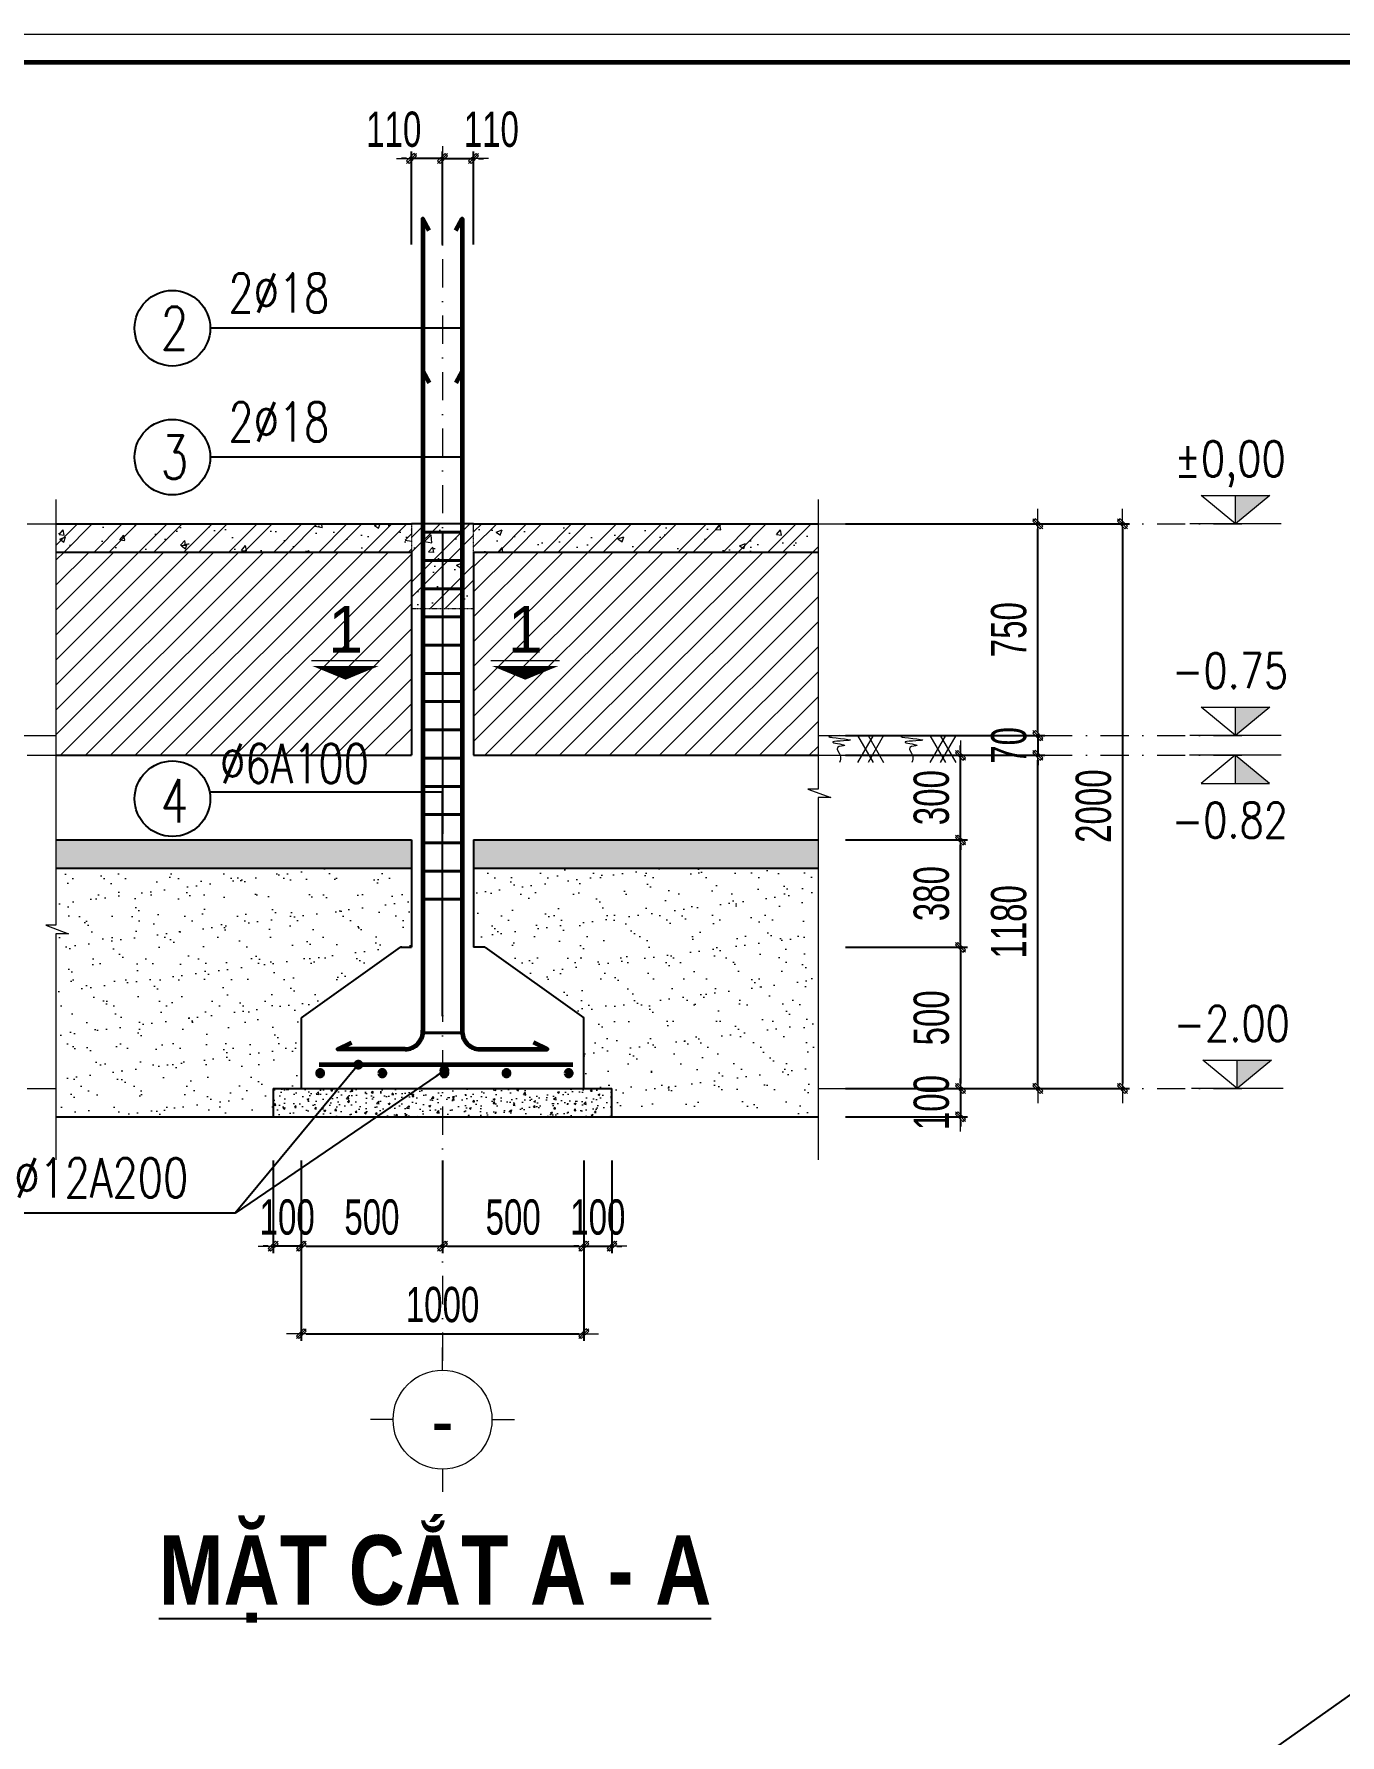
# Model space of a CAD drawing. Header units: millimetres. Extents: x -295047 to 263296, y -724756 to -308748.
# Drawn here: x -115083 to -110458, y -350630 to -344605 of the extents above; entities that cross this region are included whole.
import ezdxf
from ezdxf.enums import TextEntityAlignment as Align

# ---------------------------------------------------------------- set-up
doc = ezdxf.new("R2010")
doc.units = ezdxf.units.MM
doc.header["$MEASUREMENT"] = 0
doc.header["$PDMODE"] = 32
doc.linetypes.add('DASHDOT', pattern=[1, 0.5, -0.25, 0, -0.25])
doc.linetypes.add('HIDDEN', pattern=[0.375, 0.25, -0.125])
doc.layers.get('Defpoints').update_dxf_attribs({"color": 1})
doc.layers.add('KCS_Plotter', color=11, linetype='Continuous', plot=False)
for name, color, linetype, lineweight in [('Khungten_LCDI', 7, 'Continuous', 5), ('LC Dim', 8, 'Continuous', 18), ('LC Hatch', 252, 'Continuous', 9), ('LC ISO', 153, 'Continuous', 13), ('LC Khac', 4, 'Continuous', 9), ('LC MANH DUT', 35, 'HIDDEN', 5), ('LC Net dam2', 6, 'Continuous', 40), ('LC Net dam3', 1, 'Continuous', 60), ('LC Net manh', 219, 'Continuous', 5), ('LC Net thay', 7, 'Continuous', 25), ('LC Net truc', 79, 'DASHDOT', 13), ('LC Text1', 3, 'Continuous', 20), ('LC Text2', 7, 'Continuous', 25)]:
    doc.layers.add(name, color=color, linetype=linetype, lineweight=lineweight)
doc.styles.add('HOATBIF', font='hoatbif.shx', dxfattribs={"width": 0.7})
doc.styles.add('Khungten', font='VHAVAN.TTF', dxfattribs={"width": 0.9, "height": 5000})
doc.styles.add('LC 1', font='VHAVANB.TTF')
doc.styles.add('LC 3', font='vnsimli.shx', dxfattribs={"width": 0.75})
doc.styles.add('LC3', font='VHARIALB.TTF', dxfattribs={"width": 0.8})
doc.styles.add('RMS2', font='romans.shx', dxfattribs={"width": 0.75})
doc.styles.add('T1', font='Vnsimli.shx', dxfattribs={"width": 0.8})
doc.styles.add('Title', font='VHBLACK.TTF', dxfattribs={"width": 0.8})
doc.dimstyles.new('1-100(1-50)', dxfattribs={"dimscale": 50, "dimtxt": 2.5, "dimasz": 0.35, "dimexe": 0.5, "dimexo": 0, "dimgap": 0.8, "dimtad": 1, "dimdec": 0, "dimzin": 0, "dimdsep": 46, "dimtxsty": 'HOATBIF', "dimblk1": 'DOT', "dimblk2": 'DOT', "dimsah": 1, "dimcen": -1, "dimdle": 1, "dimclrd": 256, "dimclre": 256, "dimclrt": 4, "dimadec": 3, "dimazin": 2, "dimtfac": 0.333333, "dimtdec": 0, "dimtix": 1, "dimtmove": 2, "dimatfit": 3, "dimldrblk": 'DOT', "dimfxl": 1, "dimtvp": 0.833333, "dimtolj": 1, "dimtzin": 0, "dimarcsym": 0})

# ---------------------------------------------------------------- blocks, each defined once
blk = doc.blocks.new('DOT')
at = {"layer": 'LC Dim'}
blk.add_line((-3, 0), (3, 0), dxfattribs=at)
at = {"layer": 'LC Dim', "color": 4}
blk.add_line((-1, -1), (1, 1), dxfattribs=at)
blk.add_lwpolyline([(0.5, 1), (-1, -0.5), (-0.5, -1), (1, 0.5)], close=True, dxfattribs=at)
blk = doc.blocks.new('*D507')
at = {"layer": 'Defpoints', "color": 0, "ltscale": 2, "transparency": 16777216}
for p in [(-114136, -348594.9), (-113636, -348594.9), (-113636, -348898.7)]:
    blk.add_point(p, dxfattribs=at)
at = {"layer": 'LC Dim', "lineweight": -2, "ltscale": 2, "transparency": 16777216}
for p, q in [((-114136, -348594.9), (-114136, -348923.7)), ((-113636, -348594.9), (-113636, -348923.7)), ((-114118.5, -348898.7), (-113653.5, -348898.7))]:
    blk.add_line(p, q, dxfattribs=at)
at = {"layer": 'LC Dim', "lineweight": -2, "ltscale": 2, "transparency": 16777216, "xscale": 17.5, "yscale": 17.5, "zscale": 17.5, "rotation": 180}
blk.add_blockref('DOT', (-114136, -348898.7), dxfattribs=at)
at = {"layer": 'LC Dim', "lineweight": -2, "ltscale": 2, "transparency": 16777216, "xscale": 17.5, "yscale": 17.5, "zscale": 17.5}
blk.add_blockref('DOT', (-113636, -348898.7), dxfattribs=at)
at = {"layer": 'LC Dim', "color": 4, "ltscale": 2, "transparency": 16777216, "insert": (-113886, -348796.2), "char_height": 125, "attachment_point": 5, "style": 'HOATBIF'}
blk.add_mtext('\\A1;500', dxfattribs=at)
blk = doc.blocks.new('_Dot')
at = {"color": 0, "linetype": 'ByBlock', "lineweight": -2}
blk.add_line((-0.5, 0), (-1, 0), dxfattribs=at)
at = {"color": 0, "linetype": 'ByBlock', "const_width": 0.5}
blk.add_lwpolyline([(-0.25, 0, 1), (0.25, 0, 1)], format="xyb", close=True, dxfattribs=at)
blk = doc.blocks.new('*D508')
at = {"layer": 'Defpoints', "color": 0, "ltscale": 2, "transparency": 16777216}
for p in [(-113636, -348594.9), (-113136, -348594.9), (-113136, -348898.7)]:
    blk.add_point(p, dxfattribs=at)
at = {"layer": 'LC Dim', "lineweight": -2, "ltscale": 2, "transparency": 16777216}
for p, q in [((-113636, -348594.9), (-113636, -348923.7)), ((-113136, -348594.9), (-113136, -348923.7)), ((-113618.5, -348898.7), (-113153.5, -348898.7))]:
    blk.add_line(p, q, dxfattribs=at)
at = {"layer": 'LC Dim', "lineweight": -2, "ltscale": 2, "transparency": 16777216, "xscale": 17.5, "yscale": 17.5, "zscale": 17.5, "rotation": 180}
blk.add_blockref('DOT', (-113636, -348898.7), dxfattribs=at)
at = {"layer": 'LC Dim', "lineweight": -2, "ltscale": 2, "transparency": 16777216, "xscale": 17.5, "yscale": 17.5, "zscale": 17.5}
blk.add_blockref('DOT', (-113136, -348898.7), dxfattribs=at)
at = {"layer": 'LC Dim', "color": 4, "ltscale": 2, "transparency": 16777216, "insert": (-113386, -348796.2), "char_height": 125, "attachment_point": 5, "style": 'HOATBIF'}
blk.add_mtext('\\A1;500', dxfattribs=at)
blk = doc.blocks.new('*D509')
at = {"layer": 'Defpoints', "color": 0, "ltscale": 2, "transparency": 16777216}
for p in [(-114136, -348594.9), (-113136, -348594.9), (-113136, -349208.7)]:
    blk.add_point(p, dxfattribs=at)
at = {"layer": 'LC Dim', "lineweight": -2, "ltscale": 2, "transparency": 16777216}
for p, q in [((-114136, -348594.9), (-114136, -349233.7)), ((-113136, -348594.9), (-113136, -349233.7)), ((-114118.5, -349208.7), (-113153.5, -349208.7))]:
    blk.add_line(p, q, dxfattribs=at)
at = {"layer": 'LC Dim', "lineweight": -2, "ltscale": 2, "transparency": 16777216, "xscale": 17.5, "yscale": 17.5, "zscale": 17.5, "rotation": 180}
blk.add_blockref('DOT', (-114136, -349208.7), dxfattribs=at)
at = {"layer": 'LC Dim', "lineweight": -2, "ltscale": 2, "transparency": 16777216, "xscale": 17.5, "yscale": 17.5, "zscale": 17.5}
blk.add_blockref('DOT', (-113136, -349208.7), dxfattribs=at)
at = {"layer": 'LC Dim', "color": 4, "ltscale": 2, "transparency": 16777216, "insert": (-113636, -349106.2), "char_height": 125, "attachment_point": 5, "style": 'HOATBIF'}
blk.add_mtext('\\A1;1000', dxfattribs=at)
blk = doc.blocks.new('*D510')
at = {"layer": 'Defpoints', "color": 0, "ltscale": 2, "transparency": 16777216}
for p in [(-114236, -348594.9), (-114136, -348594.9), (-114236, -348898.7)]:
    blk.add_point(p, dxfattribs=at)
at = {"layer": 'LC Dim', "lineweight": -2, "ltscale": 2, "transparency": 16777216}
for p, q in [((-114236, -348594.9), (-114236, -348923.7)), ((-114136, -348594.9), (-114136, -348923.7)), ((-114253.5, -348898.7), (-114271, -348898.7)), ((-114136, -348898.7), (-114236, -348898.7)), ((-114118.5, -348898.7), (-114101, -348898.7))]:
    blk.add_line(p, q, dxfattribs=at)
at = {"layer": 'LC Dim', "lineweight": -2, "ltscale": 2, "transparency": 16777216, "xscale": 17.5, "yscale": 17.5, "zscale": 17.5}
blk.add_blockref('DOT', (-114236, -348898.7), dxfattribs=at)
at = {"layer": 'LC Dim', "lineweight": -2, "ltscale": 2, "transparency": 16777216, "xscale": 17.5, "yscale": 17.5, "zscale": 17.5, "rotation": 180}
blk.add_blockref('DOT', (-114136, -348898.7), dxfattribs=at)
at = {"layer": 'LC Dim', "color": 4, "ltscale": 2, "transparency": 16777216, "insert": (-114186, -348796.2), "char_height": 125, "attachment_point": 5, "style": 'HOATBIF'}
blk.add_mtext('\\A1;100', dxfattribs=at)
blk = doc.blocks.new('*D511')
at = {"layer": 'Defpoints', "color": 0, "ltscale": 2, "transparency": 16777216}
for p in [(-113136, -348594.9), (-113036, -348594.9), (-113036, -348898.7)]:
    blk.add_point(p, dxfattribs=at)
at = {"layer": 'LC Dim', "lineweight": -2, "ltscale": 2, "transparency": 16777216}
for p, q in [((-113136, -348594.9), (-113136, -348923.7)), ((-113036, -348594.9), (-113036, -348923.7)), ((-113153.5, -348898.7), (-113171, -348898.7)), ((-113136, -348898.7), (-113036, -348898.7)), ((-113018.5, -348898.7), (-113001, -348898.7))]:
    blk.add_line(p, q, dxfattribs=at)
at = {"layer": 'LC Dim', "lineweight": -2, "ltscale": 2, "transparency": 16777216, "xscale": 17.5, "yscale": 17.5, "zscale": 17.5}
blk.add_blockref('DOT', (-113136, -348898.7), dxfattribs=at)
at = {"layer": 'LC Dim', "lineweight": -2, "ltscale": 2, "transparency": 16777216, "xscale": 17.5, "yscale": 17.5, "zscale": 17.5, "rotation": 180}
blk.add_blockref('DOT', (-113036, -348898.7), dxfattribs=at)
at = {"layer": 'LC Dim', "color": 4, "ltscale": 2, "transparency": 16777216, "insert": (-113086, -348796.2), "char_height": 125, "attachment_point": 5, "style": 'HOATBIF'}
blk.add_mtext('\\A1;100', dxfattribs=at)
blk = doc.blocks.new('TIEUDE1')
at = {"layer": 'LC Text2', "color": 7, "style": 'LC 1'}
blk.add_attdef('TIªU§Ò', text='', height=5, dxfattribs=at).set_placement((0, 0), align=Align.BOTTOM_CENTER)
blk.add_attdef('TL', text='', height=3, dxfattribs=at).set_placement((0, -2), align=Align.TOP_CENTER)
blk = doc.blocks.new('*D512')
at = {"layer": 'Defpoints', "color": 0, "ltscale": 2, "transparency": 16777216}
for p in [(-113526, -345045.8), (-113636, -345351.1), (-113526, -345351.1)]:
    blk.add_point(p, dxfattribs=at)
at = {"layer": 'LC Dim', "lineweight": -2, "ltscale": 2, "transparency": 16777216}
for p, q in [((-113636, -345351.1), (-113636, -345020.8)), ((-113526, -345351.1), (-113526, -345020.8)), ((-113653.5, -345045.8), (-113671, -345045.8)), ((-113636, -345045.8), (-113526, -345045.8)), ((-113508.5, -345045.8), (-113491, -345045.8))]:
    blk.add_line(p, q, dxfattribs=at)
at = {"layer": 'LC Dim', "lineweight": -2, "ltscale": 2, "transparency": 16777216, "xscale": 17.5, "yscale": 17.5, "zscale": 17.5}
blk.add_blockref('DOT', (-113636, -345045.8), dxfattribs=at)
at = {"layer": 'LC Dim', "lineweight": -2, "ltscale": 2, "transparency": 16777216, "xscale": 17.5, "yscale": 17.5, "zscale": 17.5, "rotation": 180}
blk.add_blockref('DOT', (-113526, -345045.8), dxfattribs=at)
at = {"layer": 'LC Dim', "color": 4, "ltscale": 2, "transparency": 16777216, "insert": (-113463.3, -344943.3), "char_height": 125, "attachment_point": 5, "style": 'HOATBIF'}
blk.add_mtext('\\A1;110', dxfattribs=at)
blk = doc.blocks.new('*D513')
at = {"layer": 'Defpoints', "color": 0, "ltscale": 2, "transparency": 16777216}
for p in [(-113746, -345045.8), (-113746, -345351.1), (-113636, -345351.1)]:
    blk.add_point(p, dxfattribs=at)
at = {"layer": 'LC Dim', "lineweight": -2, "ltscale": 2, "transparency": 16777216}
for p, q in [((-113746, -345351.1), (-113746, -345020.8)), ((-113636, -345351.1), (-113636, -345020.8)), ((-113763.5, -345045.8), (-113781, -345045.8)), ((-113636, -345045.8), (-113746, -345045.8)), ((-113618.5, -345045.8), (-113601, -345045.8))]:
    blk.add_line(p, q, dxfattribs=at)
at = {"layer": 'LC Dim', "lineweight": -2, "ltscale": 2, "transparency": 16777216, "xscale": 17.5, "yscale": 17.5, "zscale": 17.5}
blk.add_blockref('DOT', (-113746, -345045.8), dxfattribs=at)
at = {"layer": 'LC Dim', "lineweight": -2, "ltscale": 2, "transparency": 16777216, "xscale": 17.5, "yscale": 17.5, "zscale": 17.5, "rotation": 180}
blk.add_blockref('DOT', (-113636, -345045.8), dxfattribs=at)
at = {"layer": 'LC Dim', "color": 4, "ltscale": 2, "transparency": 16777216, "insert": (-113808.7, -344943.3), "char_height": 125, "attachment_point": 5, "style": 'HOATBIF'}
blk.add_mtext('\\A1;110', dxfattribs=at)
blk = doc.blocks.new('*U503')
at = {"layer": 'LC Net dam2', "ltscale": 2}
blk.add_line((-70, 0), (70, 0), dxfattribs=at)
blk = doc.blocks.new('*U504')
at = {"layer": 'LC Net truc', "color": 0, "linetype": 'ByBlock', "lineweight": -2}
for p in [(0, 0), (0, -100), (0, -200), (0, -300), (0, -400), (0, -500), (0, -600), (0, -700), (0, -800), (0, -900), (0, -1000), (0, -1100)]:
    blk.add_blockref('*U503', p, dxfattribs=at)
at = {"layer": 'LC Net truc', "color": 0, "linetype": 'ByBlock', "lineweight": -2, "transparency": 16777216}
for p in [(0, -1200), (0, -1300)]:
    blk.add_blockref('*U503', p, dxfattribs=at)
blk = doc.blocks.new('theptron1')
at = {"layer": 'LC Net dam3'}
for p, q in [((-0.5, 0), (0.5, 0)), ((-0.35, 0.35), (0.35, -0.35)), ((0.35, 0.35), (-0.35, -0.35)), ((0, 0.5), (0, -0.5))]:
    blk.add_line(p, q, dxfattribs=at)
blk.add_circle((0, 0), 0.5, dxfattribs=at)
blk = doc.blocks.new('*U505')
at = {"layer": 'LC Dim', "xscale": 19.6923076923333, "yscale": 19.6923076923333, "zscale": 19.6923076923333}
blk.add_blockref('theptron1', (0, 0), dxfattribs=at)
blk = doc.blocks.new('*U506')
at = {"layer": 'LC Dim', "color": 0, "linetype": 'ByBlock', "lineweight": -2}
for p in [(0, 0), (220, 0), (440, 0), (660, 0)]:
    blk.add_blockref('*U505', p, dxfattribs=at)
at = {"layer": 'LC Dim', "color": 0, "linetype": 'ByBlock', "lineweight": -2, "transparency": 16777216}
blk.add_blockref('*U505', (880, 0), dxfattribs=at)
blk = doc.blocks.new('TTRUC')
at = {"layer": 'LC ISO'}
for p, q in [((0, 6.95), (0, 10.13)), ((-6.95, 0), (-10.13, 0)), ((6.95, 0), (10.13, 0)), ((0, -6.95), (0, -10.13))]:
    blk.add_line(p, q, dxfattribs=at)
at = {"layer": 'LC Net manh'}
blk.add_circle((0, 0), 6.95, dxfattribs=at)
blk = doc.blocks.new('*D561')
at = {"layer": 'Defpoints', "color": 0, "ltscale": 2, "transparency": 16777216}
for p in [(-112208.9, -348340), (-112208.9, -348440), (-111802.1, -348440)]:
    blk.add_point(p, dxfattribs=at)
at = {"layer": 'LC Dim', "lineweight": -2, "ltscale": 2, "transparency": 16777216}
for p, q in [((-112208.9, -348340), (-111777.1, -348340)), ((-111802.1, -348322.5), (-111802.1, -348305)), ((-111802.1, -348340), (-111802.1, -348440)), ((-112208.9, -348440), (-111777.1, -348440)), ((-111802.1, -348457.5), (-111802.1, -348475))]:
    blk.add_line(p, q, dxfattribs=at)
at = {"layer": 'LC Dim', "lineweight": -2, "ltscale": 2, "transparency": 16777216, "xscale": 17.5, "yscale": 17.5, "zscale": 17.5}
for p, rotation in [((-111802.1, -348340), 270), ((-111802.1, -348440), 90)]:
    blk.add_blockref('DOT', p, dxfattribs=dict(at, rotation=rotation))
at = {"layer": 'LC Dim', "color": 4, "ltscale": 2, "transparency": 16777216, "insert": (-111904.6, -348390), "char_height": 125, "attachment_point": 5, "rotation": 90, "style": 'HOATBIF'}
blk.add_mtext('\\A1;100', dxfattribs=at)
blk = doc.blocks.new('*D562')
at = {"layer": 'Defpoints', "color": 0, "ltscale": 2, "transparency": 16777216}
for p in [(-112208.9, -347840), (-112208.9, -348340), (-111802.1, -348340)]:
    blk.add_point(p, dxfattribs=at)
at = {"layer": 'LC Dim', "lineweight": -2, "ltscale": 2, "transparency": 16777216}
for p, q in [((-112208.9, -347840), (-111777.1, -347840)), ((-111802.1, -347857.5), (-111802.1, -348322.5)), ((-112208.9, -348340), (-111777.1, -348340))]:
    blk.add_line(p, q, dxfattribs=at)
at = {"layer": 'LC Dim', "lineweight": -2, "ltscale": 2, "transparency": 16777216, "xscale": 17.5, "yscale": 17.5, "zscale": 17.5}
for p, rotation in [((-111802.1, -347840), 90), ((-111802.1, -348340), 270)]:
    blk.add_blockref('DOT', p, dxfattribs=dict(at, rotation=rotation))
at = {"layer": 'LC Dim', "color": 4, "ltscale": 2, "transparency": 16777216, "insert": (-111904.6, -348090), "char_height": 125, "attachment_point": 5, "rotation": 90, "style": 'HOATBIF'}
blk.add_mtext('\\A1;500', dxfattribs=at)
blk = doc.blocks.new('*D563')
at = {"layer": 'Defpoints', "color": 0, "ltscale": 2, "transparency": 16777216}
for p in [(-112208.9, -347160), (-111528.1, -347160), (-112208.9, -348340)]:
    blk.add_point(p, dxfattribs=at)
at = {"layer": 'LC Dim', "lineweight": -2, "ltscale": 2, "transparency": 16777216}
for p, q in [((-112208.9, -347160), (-111503.1, -347160)), ((-111528.1, -348322.5), (-111528.1, -347177.5)), ((-112208.9, -348340), (-111503.1, -348340))]:
    blk.add_line(p, q, dxfattribs=at)
at = {"layer": 'LC Dim', "lineweight": -2, "ltscale": 2, "transparency": 16777216, "xscale": 17.5, "yscale": 17.5, "zscale": 17.5}
for p, rotation in [((-111528.1, -347160), 90), ((-111528.1, -348340), 270)]:
    blk.add_blockref('DOT', p, dxfattribs=dict(at, rotation=rotation))
at = {"layer": 'LC Dim', "color": 4, "ltscale": 2, "transparency": 16777216, "insert": (-111630.6, -347750), "char_height": 125, "attachment_point": 5, "rotation": 90, "style": 'HOATBIF'}
blk.add_mtext('\\A1;1180', dxfattribs=at)
blk = doc.blocks.new('*D564')
at = {"layer": 'Defpoints', "color": 0, "ltscale": 2, "transparency": 16777216}
for p in [(-112208.9, -346340), (-111528.1, -346340), (-112208.9, -347090)]:
    blk.add_point(p, dxfattribs=at)
at = {"layer": 'LC Dim', "lineweight": -2, "ltscale": 2, "transparency": 16777216}
for p, q in [((-112208.9, -346340), (-111503.1, -346340)), ((-111528.1, -347072.5), (-111528.1, -346357.5)), ((-112208.9, -347090), (-111503.1, -347090))]:
    blk.add_line(p, q, dxfattribs=at)
at = {"layer": 'LC Dim', "lineweight": -2, "ltscale": 2, "transparency": 16777216, "xscale": 17.5, "yscale": 17.5, "zscale": 17.5}
for p, rotation in [((-111528.1, -346340), 90), ((-111528.1, -347090), 270)]:
    blk.add_blockref('DOT', p, dxfattribs=dict(at, rotation=rotation))
at = {"layer": 'LC Dim', "color": 4, "ltscale": 2, "transparency": 16777216, "insert": (-111630.6, -346715), "char_height": 125, "attachment_point": 5, "rotation": 90, "style": 'HOATBIF'}
blk.add_mtext('\\A1;750', dxfattribs=at)
blk = doc.blocks.new('mat dat')
at = {"layer": 'LC Net manh'}
for p, q in [((2, 0), (3.73, -3)), ((3.73, 0), (2, -3)), ((3.15, 0), (4.88, -3)), ((4.88, 0), (3.15, -3))]:
    blk.add_line(p, q, dxfattribs=at)
blk.add_spline([(0, 0), (-1.21, -0.12), (1.21, -0.52), (-0.75, -0.75), (0.58, -1.1), (-0.23, -1.33), (0.06, -2.19), (0, -3)], degree=3, dxfattribs=at)
blk = doc.blocks.new('*U494')
at = {"layer": 'LC Khac', "xscale": 32.00000000005184, "yscale": 32.00000000005184, "zscale": 32.00000000005184}
blk.add_blockref('mat dat', (-56.7, 48), dxfattribs=at)
blk = doc.blocks.new('*U493')
at = {"layer": 'LC Dim', "color": 0, "linetype": 'ByBlock', "lineweight": -2}
for p in [(0, 0), (256, 0)]:
    blk.add_blockref('*U494', p, dxfattribs=at)
blk = doc.blocks.new('*D565')
at = {"layer": 'Defpoints', "color": 0, "ltscale": 2, "transparency": 16777216}
for p in [(-112208.9, -346340), (-112208.9, -348340), (-111228.3, -348340)]:
    blk.add_point(p, dxfattribs=at)
at = {"layer": 'LC Dim', "lineweight": -2, "ltscale": 2, "transparency": 16777216}
for p, q in [((-112208.9, -346340), (-111203.3, -346340)), ((-111228.3, -346357.5), (-111228.3, -348322.5)), ((-112208.9, -348340), (-111203.3, -348340))]:
    blk.add_line(p, q, dxfattribs=at)
at = {"layer": 'LC Dim', "lineweight": -2, "ltscale": 2, "transparency": 16777216, "xscale": 17.5, "yscale": 17.5, "zscale": 17.5}
for p, rotation in [((-111228.3, -346340), 90), ((-111228.3, -348340), 270)]:
    blk.add_blockref('DOT', p, dxfattribs=dict(at, rotation=rotation))
at = {"layer": 'LC Dim', "color": 4, "ltscale": 2, "transparency": 16777216, "insert": (-111330.8, -347340), "char_height": 125, "attachment_point": 5, "rotation": 90, "style": 'HOATBIF'}
blk.add_mtext('\\A1;2000', dxfattribs=at)
blk = doc.blocks.new('Caodo1')
at = {"layer": 'LC Text1'}
blk.add_hatch(color=256, dxfattribs=at).paths.add_polyline_path([(0, 200), (0, 0), (243, 200)])
for p, q in [((0, 0), (0, 200)), ((324, 0), (-324, 0))]:
    blk.add_line(p, q, dxfattribs=at)
blk.add_lwpolyline([(-243, 200), (243, 200), (0, 0), (0, 0)], close=True, dxfattribs=at)
at = {"layer": 'LC Text1', "style": 'T1', "width": 0.8}
blk.add_attdef('%%P0,00', text='', height=250, dxfattribs=at).set_placement((-39, 460), align=Align.MIDDLE_CENTER)
blk = doc.blocks.new('*D625')
at = {"layer": 'Defpoints', "color": 0, "ltscale": 2, "transparency": 16777216}
for p in [(-111730.4, -347090), (-111730.4, -347160), (-111528.1, -347160)]:
    blk.add_point(p, dxfattribs=at)
at = {"layer": 'LC Dim', "lineweight": -2, "ltscale": 2, "transparency": 16777216}
for p, q in [((-111528.1, -347072.5), (-111528.1, -347055)), ((-111730.4, -347090), (-111503.1, -347090)), ((-111528.1, -347090), (-111528.1, -347160)), ((-111730.4, -347160), (-111503.1, -347160)), ((-111528.1, -347177.5), (-111528.1, -347195))]:
    blk.add_line(p, q, dxfattribs=at)
at = {"layer": 'LC Dim', "lineweight": -2, "ltscale": 2, "transparency": 16777216, "xscale": 17.5, "yscale": 17.5, "zscale": 17.5}
for p, rotation in [((-111528.1, -347090), 270), ((-111528.1, -347160), 90)]:
    blk.add_blockref('DOT', p, dxfattribs=dict(at, rotation=rotation))
at = {"layer": 'LC Dim', "color": 4, "ltscale": 2, "transparency": 16777216, "insert": (-111630.6, -347125), "char_height": 125, "attachment_point": 5, "rotation": 90, "style": 'HOATBIF'}
blk.add_mtext('\\A1;70', dxfattribs=at)
blk = doc.blocks.new('*D901')
at = {"layer": 'Defpoints', "color": 0, "ltscale": 2, "transparency": 16777216}
for p in [(-112208.9, -347460), (-111802.1, -347460), (-112208.9, -347840)]:
    blk.add_point(p, dxfattribs=at)
at = {"layer": 'LC Dim', "lineweight": -2, "ltscale": 2, "transparency": 16777216}
for p, q in [((-112208.9, -347460), (-111777.1, -347460)), ((-111802.1, -347822.5), (-111802.1, -347477.5)), ((-112208.9, -347840), (-111777.1, -347840))]:
    blk.add_line(p, q, dxfattribs=at)
at = {"layer": 'LC Dim', "lineweight": -2, "ltscale": 2, "transparency": 16777216, "xscale": 17.5, "yscale": 17.5, "zscale": 17.5}
for p, rotation in [((-111802.1, -347460), 90), ((-111802.1, -347840), 270)]:
    blk.add_blockref('DOT', p, dxfattribs=dict(at, rotation=rotation))
at = {"layer": 'LC Dim', "color": 4, "ltscale": 2, "transparency": 16777216, "insert": (-111904.6, -347650), "char_height": 125, "attachment_point": 5, "rotation": 90, "style": 'HOATBIF'}
blk.add_mtext('\\A1;380', dxfattribs=at)
blk = doc.blocks.new('*D902')
at = {"layer": 'Defpoints', "color": 0, "ltscale": 2, "transparency": 16777216}
for p in [(-112208.9, -347160), (-111802.1, -347160), (-112208.9, -347460)]:
    blk.add_point(p, dxfattribs=at)
at = {"layer": 'LC Dim', "lineweight": -2, "ltscale": 2, "transparency": 16777216}
for p, q in [((-111802.1, -347142.5), (-111802.1, -347125)), ((-112208.9, -347160), (-111777.1, -347160)), ((-111802.1, -347460), (-111802.1, -347160)), ((-112208.9, -347460), (-111777.1, -347460)), ((-111802.1, -347477.5), (-111802.1, -347495))]:
    blk.add_line(p, q, dxfattribs=at)
at = {"layer": 'LC Dim', "lineweight": -2, "ltscale": 2, "transparency": 16777216, "xscale": 17.5, "yscale": 17.5, "zscale": 17.5}
for p, rotation in [((-111802.1, -347160), 270), ((-111802.1, -347460), 90)]:
    blk.add_blockref('DOT', p, dxfattribs=dict(at, rotation=rotation))
at = {"layer": 'LC Dim', "color": 4, "ltscale": 2, "transparency": 16777216, "insert": (-111904.6, -347310), "char_height": 125, "attachment_point": 5, "rotation": 90, "style": 'HOATBIF'}
blk.add_mtext('\\A1;300', dxfattribs=at)
blk = doc.blocks.new('lcdi KC')
at = {"layer": 'Defpoints', "lineweight": 0}
blk.add_lwpolyline([(-1200, -14850), (-1200, 14850), (40800, 14850), (40800, -14850)], close=True, dxfattribs=at)
at = {"layer": 'Khungten_LCDI', "color": 5, "lineweight": 60}
blk.add_lwpolyline([(0, -14650), (0, 14650), (40600, 14650), (40600, -14650)], close=True, dxfattribs=at)
at = {"color": 7, "style": 'Khungten', "width": 0.8}
for tag, p in [('REVISION', (39499, -10746)), ('NGAYHT', (39546, -11609))]:
    blk.add_attdef(tag, text='', height=200, dxfattribs=at).set_placement(p, align=Align.CENTER)
at = {"layer": 'LC Text1', "style": 'Title', "width": 1.485915}
for tag, p, p2 in [('TENBANVE1', (36913, -8886), (40339, -8886)), ('TENBANVE2', (36913, -9562), (40339, -9562))]:
    blk.add_attdef(tag, text='', height=250, dxfattribs=at).set_placement(p, p2, align=Align.FIT)
at = {"layer": 'LC Text1', "style": 'Title', "width": 0.7}
blk.add_attdef('SOBANVE', text='', height=250, dxfattribs=at).set_placement((39562, -13896), align=Align.CENTER)

msp = doc.modelspace()

# ---------------------------------------------------------------- hatches: boundary and pattern name
at = {"layer": 'LC Hatch', "ltscale": 2}
h = msp.add_hatch(dxfattribs=at)
h.set_pattern_fill('BTCT', color=256, scale=30, style=0)
h.set_pattern_definition([(50, (-64118.19, -105723.89), (215.17805, -18.82564), [22.5, -247.5]), (355, (-64118.2, -105723.89), (-41.6254, 225.65764), [18, -198]), (100.4514, (-64100.26, -105725.45), (173.55281, 206.83186), [19.12206, -210.34263]), (46.1842, (-64118.2, -105663.89), (320.17231, -49.6557), [33.75, -371.25]), (96.6356, (-64091.5, -105668.02), (280.3988, 292.23536), [28.6831, -315.5139]), (351.1842, (-64118.2, -105663.9), (280.3986, 292.2356), [27, -297]), (21, (-64088.19, -105678.89), (179.07212, -120.78567), [22.5, -247.5]), (326, (-64088.2, -105678.89), (72.9946, 217.54501), [18, -198]), (71.4514, (-64073.27, -105688.95), (252.06679, 96.75915), [19.12206, -210.34263]), (37.5, (-64118.19, -105723.886), (3.647957, 99.868156), [0, -195.6, 0, -201, 0, -198.75]), (7.5, (-64118.19, -105723.89), (78.92086, 118.323514), [0, -114.6, 0, -191.1, 0, -75.75]), (327.5, (-64185.09, -105723.886), (160.14673, -6.766462), [0, -75, 0, -234, 0, -310.5]), (317.5, (-64215.09, -105723.89), (174.95585, 30.031495), [0, -97.5, 0, -155.4, 0, -220.5]), (45, (-64118.19, -105723.89), (-79.549513, 79.549513), []), (45, (-64065.16, -105723.89), (-79.549513, 79.549513), [])])
h.paths.add_polyline_path([(-113746, -346340), (-115005.5, -346340), (-115005.5, -346440), (-113746, -346440)])
h.paths.add_polyline_path([(-112306.5, -346340), (-113526, -346340), (-113526, -346440), (-112306.5, -346440)])
h = msp.add_hatch(dxfattribs=at)
h.set_pattern_fill('BTCT', color=256, scale=30)
h.set_pattern_definition([(50, (-139397.6, -293126.51), (215.17805, -18.82564), [22.5, -247.5]), (355, (-139397.6, -293126.51), (-41.6254, 225.6576), [18, -198]), (100.4514, (-139379.66, -293128.08), (173.5528, 206.83186), [19.12206, -210.3426]), (46.1842, (-139397.6, -293066.5), (320.1723, -49.6557), [33.75, -371.25]), (96.6356, (-139370.9, -293070.65), (280.3988, 292.2354), [28.683, -315.5139]), (351.1842, (-139397.6, -293066.5), (280.3986, 292.2356), [27, -297]), (21, (-139367.6, -293081.51), (179.0721, -120.78567), [22.5, -247.5]), (326, (-139367.6, -293081.51), (72.9946, 217.545), [18, -198]), (71.4514, (-139352.67, -293091.58), (252.0668, 96.75915), [19.12206, -210.3426]), (37.5, (-139397.595, -293126.51), (3.64796, 99.86816), [0, -195.6, 0, -201, 0, -198.75]), (7.5, (-139397.6, -293126.51), (78.92086, 118.32351), [0, -114.6, 0, -191.1, 0, -75.75]), (327.5, (-139464.495, -293126.51), (160.14673, -6.76646), [0, -75, 0, -234, 0, -310.5]), (317.5, (-139494.5, -293126.51), (174.95585, 30.0315), [0, -97.5, 0, -155.4, 0, -220.5]), (45, (-139397.6, -293126.51), (-79.54951, 79.54951), []), (45, (-139344.56, -293126.51), (-79.54951, 79.54951), [])])
h.paths.add_polyline_path([(-113526, -346340), (-113746, -346340), (-113746, -346640), (-113526, -346640)])
h = msp.add_hatch(dxfattribs=at)
h.set_pattern_fill('ANSI31', color=256, scale=500)
h.set_pattern_definition([(45, (-64118.19, -105723.886), (-44.194174, 44.194174), [])])
h.paths.add_polyline_path([(-112306.5, -346440), (-113526, -346440), (-113526, -346640), (-113526, -347160), (-112306.5, -347160)])
h.paths.add_polyline_path([(-113746, -346440), (-115005.5, -346440), (-115005.5, -347160), (-113746, -347160)])
h = msp.add_hatch(dxfattribs=at)
h.set_pattern_fill('AR-CONC', color=256, scale=10, style=0)
h.set_pattern_definition([(50, (0, 0), (71.726018, -6.2752135), [7.5, -82.5]), (355, (0, 0), (-13.875133, 75.219213), [6, -66]), (100.4514, (5.98, -0.52), (57.850938, 68.943954), [6.374019, -70.114211]), (46.1842, (0, 20), (106.724105, -16.551901), [11.25, -123.75]), (96.6356, (8.89, 18.62), (93.46627, 97.411787), [9.56103, -105.1713]), (351.1842, (0, 20), (93.466195, 97.41186), [9, -99]), (21, (10, 15), (59.690705, -40.261889), [7.5, -82.5]), (326, (10, 15), (24.331533, 72.515005), [6, -66]), (71.4514, (14.974, 11.645), (84.022263, 32.25305), [6.374019, -70.114211]), (37.5, (0, 0), (1.2159855, 33.2893854), [0, -65.2, 0, -67, 0, -66.25]), (7.5, (0, 0), (26.3069537, 39.4411712), [0, -38.2, 0, -63.7, 0, -25.25]), (327.5, (-22.3, 0), (53.3822436, -2.2554872), [0, -25, 0, -78, 0, -103.5]), (317.5, (-32.3, 0), (58.318617, 10.010498), [0, -32.5, 0, -51.8, 0, -73.5])])
h.paths.add_polyline_path([(-113746, -347560), (-113746, -347460), (-115005.5, -347460), (-115005.5, -347560)])
h.paths.add_polyline_path([(-113526, -347460), (-113526, -347560), (-112306.5, -347560), (-112306.5, -347460)])
h = msp.add_hatch(dxfattribs=at)
h.set_pattern_fill('AR-SAND', color=256, scale=60)
h.set_pattern_definition([(37.5, (0, -100), (-3.779601, 115.609426), [0, -91.2, 0, -102, 0, -97.5]), (7.5, (0, -100), (106.1866, 169.328764), [0, -49.2, 0, -82.2, 0, -31.5]), (327.5, (-73.8, -100), (186.848512, 0.339543), [0, -30, 0, -108, 0, -141]), (317.5, (-73.8, -100), (180.367596, 52.660534), [0, -15, 0, -70.8, 0, -81])])
h.paths.add_polyline_path([(-113136, -348090), (-113136, -348340), (-113036, -348340), (-113036, -348440), (-112306.5, -348440), (-112306.5, -347560), (-113526, -347560), (-113526, -347840), (-113486, -347840)])
h.paths.add_polyline_path([(-115005.5, -348440), (-114991.6, -348440), (-114236, -348440), (-114236, -348340), (-114136, -348340), (-114136, -348090), (-113786, -347840), (-113746, -347840), (-113746, -347560), (-115005.5, -347560), (-115005.5, -347761.9), (-115041, -347761.9), (-114960.5, -347791.9), (-115005.5, -347791.9)])
h = msp.add_hatch(dxfattribs=at)
h.set_pattern_fill('AR-CONC', color=256, scale=10, style=0)
h.set_pattern_definition([(50, (-211922.506, -170380.56), (71.726018, -6.275213), [7.5, -82.5]), (355, (-211922.51, -170380.56), (-13.875133, 75.219213), [6, -66]), (100.4514, (-211916.53, -170381.08), (57.850938, 68.943954), [6.37402, -70.11421]), (46.1842, (-211922.51, -170360.56), (106.724105, -16.5519), [11.25, -123.75]), (96.6356, (-211913.61, -170361.94), (93.46627, 97.411787), [9.56103, -105.1713]), (351.1842, (-211922.51, -170360.56), (93.466195, 97.41186), [9, -99]), (21, (-211912.506, -170365.56), (59.690705, -40.261889), [7.5, -82.5]), (326, (-211912.51, -170365.56), (24.331533, 72.515005), [6, -66]), (71.4514, (-211907.53, -170368.914), (84.022263, 32.25305), [6.37402, -70.11421]), (37.5, (-211922.506, -170380.56), (1.2159855, 33.2893854), [0, -65.2, 0, -67, 0, -66.25]), (7.5, (-211922.506, -170380.56), (26.306954, 39.441171), [0, -38.2, 0, -63.7, 0, -25.25]), (327.5, (-211944.806, -170380.56), (53.3822436, -2.255487), [0, -25, 0, -78, 0, -103.5]), (317.5, (-211954.806, -170380.56), (58.318617, 10.010498), [0, -32.5, 0, -51.8, 0, -73.5])])
h.paths.add_polyline_path([(-113036, -348340), (-114236, -348340), (-114236, -348440), (-113036, -348440)])

# ---------------------------------------------------------------- linework, layer by layer
at = {"layer": 'KCS_Plotter', "ltscale": 2}
msp.add_line((-123104.2, -359455.3), (-102104.2, -344605.3), dxfattribs=at)
at = {"layer": 'LC Khac', "color": 1, "ltscale": 2}
for p, q in [((-113857.8, -346825.3), (-114100.5, -346825.3)), ((-113221.7, -346825.3), (-113464.4, -346825.3))]:
    msp.add_line(p, q, dxfattribs=at)
for points in [[(-113979.2, -346892.3, 0, 235.7, 0), (-113979.2, -346843.6, 137.5, 137.5, 0)], [(-113343, -346892.3, 0, 235.7, 0), (-113343, -346843.6, 137.5, 137.5, 0)]]:
    msp.add_lwpolyline(points, format="xyseb", dxfattribs=at)
at = {"layer": 'LC MANH DUT', "ltscale": 0.5}
msp.add_lwpolyline([(-113746, -346640), (-113526, -346640), (-113526, -346340), (-113746, -346340)], close=True, dxfattribs=at)
at = {"layer": 'LC Net dam2', "ltscale": 2}
msp.add_line((-113706, -348143.2), (-113566, -348143.2), dxfattribs=at)
at = {"layer": 'LC Net dam3'}
for p, q in [((-113706, -345800), (-113683.1, -345841.1)), ((-113566, -345800), (-113588.9, -345841.1)), ((-113174.1, -348255.8), (-114073.2, -348255.8))]:
    msp.add_line(p, q, dxfattribs=at)
for points in [[(-113683.1, -345301.1), (-113706, -345260), (-113706, -348143.2)], [(-113588.9, -345301.1), (-113566, -345260), (-113566, -348143.2)], [(-113768.5, -348201.1), (-114006.3, -348201.1), (-113958.6, -348177.6)], [(-113503.5, -348201.1), (-113265.7, -348201.1), (-113313.4, -348177.6)]]:
    msp.add_lwpolyline(points, dxfattribs=at)
for centre, start, end in [((-113768.7, -348138.2), 270.12425, 4.49016), ((-113503.3, -348138.2), 175.50984, 269.87575)]:
    msp.add_arc(centre, 62.9, start, end, dxfattribs=at)
at = {"layer": 'LC Net manh', "ltscale": 2}
for points in [[(-115005.5, -346254.5), (-115005.5, -347761.9), (-115041, -347761.9), (-114960.5, -347791.9), (-115005.5, -347791.9), (-115005.5, -348592.7)], [(-112306.5, -346254.5), (-112306.5, -347279.9), (-112342, -347279.9), (-112261.5, -347309.9), (-112306.5, -347309.9), (-112306.5, -348592.7)]]:
    msp.add_lwpolyline(points, dxfattribs=at)
at = {"layer": 'LC Net thay', "linetype": 'Continuous', "ltscale": 1000}
for p, q in [((-115005.5, -346340), (-113746, -346340)), ((-113526, -346340), (-113746, -346340)), ((-113526, -346340), (-112306.5, -346340)), ((-115005.5, -346440), (-113746, -346440)), ((-113746, -346440), (-113746, -347160)), ((-113526, -346440), (-113526, -347160)), ((-113526, -346440), (-112306.5, -346440)), ((-115005.5, -347160), (-113746, -347160)), ((-113526, -347160), (-112306.5, -347160)), ((-115005.5, -347460), (-113746, -347460)), ((-113746, -347460), (-113746, -347840)), ((-113526, -347460), (-113526, -347840)), ((-113526, -347460), (-112306.5, -347460)), ((-115005.5, -347560), (-113746, -347560)), ((-113526, -347560), (-112306.5, -347560)), ((-113786, -347840), (-114136, -348090)), ((-113786, -347840), (-113746, -347840)), ((-113486, -347840), (-113526, -347840)), ((-113486, -347840), (-113136, -348090)), ((-114136, -348090), (-114136, -348340)), ((-113136, -348340), (-113136, -348090)), ((-114236, -348340), (-113036, -348340)), ((-114236, -348340), (-114236, -348440)), ((-114136, -348340), (-113136, -348340)), ((-113036, -348440), (-113036, -348340)), ((-115005.5, -348440), (-112306.5, -348440))]:
    msp.add_line(p, q, dxfattribs=at)
at = {"layer": 'LC Net truc', "ltscale": 200}
for p, q in [((-113636, -345002.3), (-113636, -349362.9)), ((-117108.2, -346340), (-115005.5, -346340)), ((-112306.5, -346340), (-110727.5, -346340)), ((-117108.2, -347090), (-115005.5, -347090)), ((-116342.3, -347090), (-115005.5, -347090)), ((-112306.5, -347090), (-110727.5, -347090)), ((-117108.2, -347160), (-115005.5, -347160)), ((-112306.5, -347160), (-110727.5, -347160)), ((-117108.2, -348340), (-114991.6, -348340)), ((-112306.5, -348340), (-110727.5, -348340))]:
    msp.add_line(p, q, dxfattribs=at)
at = {"layer": 'LC Text2', "ltscale": 100}
for centre in [(-114592.5, -345647.4), (-114592.5, -346104), (-114592.5, -347313.8)]:
    msp.add_circle(centre, 133.8, dxfattribs=at)

# ---------------------------------------------------------------- block references
at = {"layer": 'LC Dim'}
msp.add_blockref('*U493', (-112173.5, -347138), dxfattribs=at)
at = {"layer": 'LC Dim', "extrusion": (0, 0, -1), "zscale": -1, "rotation": 180}
msp.add_blockref('*U506', (114069.4, -348285.8), dxfattribs=at)
at = {"layer": 'LC ISO', "xscale": 25.19610424696835, "yscale": 25.19610424696835, "zscale": 25.19610424696835}
msp.add_blockref('TTRUC', (-113636, -349513.1), dxfattribs=at)
at = {"layer": 'LC Net thay', "xscale": 0.5000000000000013, "yscale": 0.5000000000000013, "zscale": 0.5000000000000013}
msp.add_blockref('lcdi KC', (-122504.2, -352030.3), dxfattribs=at)
at = {"layer": 'LC Net truc', "xscale": -1}
msp.add_blockref('*U504', (-113636, -346370), dxfattribs=at)
at = {"layer": 'LC Text1'}
ref = msp.add_blockref('Caodo1', (-110828, -346340), dxfattribs=dict(at, xscale=0.5, yscale=0.5, zscale=0.5))
ref.add_attrib('%%P0,00', '%%p0,00', dxfattribs={"layer": 'LC Text2', "height": 125, "style": 'T1', "width": 0.8}).set_placement((-110847.5, -346110.2), align=Align.MIDDLE_CENTER)
ref = msp.add_blockref('Caodo1', (-110828, -347090), dxfattribs=dict(at, xscale=0.5, yscale=0.5, zscale=0.5))
ref.add_attrib('%%P0,00', '-0.75', dxfattribs={"layer": 'LC Text2', "height": 125, "style": 'T1', "width": 0.8}).set_placement((-110847.5, -346860.2), align=Align.MIDDLE_CENTER)
ref = msp.add_blockref('Caodo1', (-110828.8, -347160), dxfattribs=dict(at, xscale=-0.5, yscale=0.5, zscale=0.5, rotation=180))
ref.add_attrib('%%P0,00', '-0.82', dxfattribs={"layer": 'LC Text2', "height": 125, "style": 'T1', "width": 0.8}).set_placement((-110848.3, -347389.7), align=Align.MIDDLE_CENTER)
ref = msp.add_blockref('Caodo1', (-110821.8, -348340), dxfattribs=dict(at, xscale=0.5, yscale=0.5, zscale=0.5))
ref.add_attrib('%%P0,00', '-2.00', dxfattribs={"layer": 'LC Text2', "height": 125, "style": 'T1', "width": 0.8}).set_placement((-110841.4, -348110.2), align=Align.MIDDLE_CENTER)
at = {"layer": 'LC Text2'}
ref = msp.add_blockref('TIEUDE1', (-113662.4, -350242.4), dxfattribs=dict(at, xscale=50.00000000009664, yscale=50.00000000009664, zscale=50.00000000009664))
ref.add_attrib('TIªU§Ò', '%%UmÆt c¾t A - A', dxfattribs={"color": 7, "height": 246.221, "style": 'LC3', "width": 0.8}).set_placement((-113662.4, -350242.4), align=Align.BOTTOM_CENTER)

# ---------------------------------------------------------------- texts
at = {"ltscale": 2, "style": 'LC 1'}
for p in [(-113979.2, -346714.2), (-113343, -346714.2)]:
    msp.add_attdef('1', text='B', height=165, dxfattribs=at).set_placement(p, align=Align.MIDDLE_CENTER)
at = {"layer": 'LC Text1', "ltscale": 0.2, "style": 'LC 1', "width": 0.9}
msp.add_text('-', height=197.3, dxfattribs=at).set_placement((-113636, -349673.4), align=Align.BOTTOM_CENTER)
at = {"layer": 'LC Text2', "linetype": 'ByBlock', "width": 0.75}
for s, style, p in [('2%%C18', 'RMS2', (-114394.2, -345592)), ('2%%C18', 'RMS2', (-114394.2, -346048.6)), ('%%C6A100', 'LC 3', (-114423.9, -347258.4)), ('%%C12A200', 'LC 3', (-115152.5, -348726.3))]:
    msp.add_text(s, height=138.89, dxfattribs=dict(at, style=style)).set_placement(p)
at = {"layer": 'LC Text2', "ltscale": 100, "style": 'LC 3', "width": 0.75}
for s, p in [('2', (-114585, -345647.4)), ('3', (-114585, -346104)), ('4', (-114585, -347321.4))]:
    msp.add_text(s, height=152.8, dxfattribs=at).set_placement(p, align=Align.MIDDLE_CENTER)

# ---------------------------------------------------------------- dimensions: what is measured, and where the dimension line sits
at = {"layer": 'LC Dim', "ltscale": 2}
dim = msp.add_linear_dim(base=(-113746, -345045.8), p1=(-113636, -345351.1), p2=(-113746, -345351.1), angle=180, dimstyle='1-100(1-50)', dxfattribs=at)
dim.commit()
dim.dimension.update_dxf_attribs({"geometry": '*D513', "text_midpoint": (-113808.7, -344943.3), "dimtype": 160})
dim = msp.add_linear_dim(base=(-113526, -345045.8), p1=(-113636, -345351.1), p2=(-113526, -345351.1), dimstyle='1-100(1-50)', dxfattribs=at)
dim.commit()
dim.dimension.update_dxf_attribs({"geometry": '*D512', "text_midpoint": (-113463.3, -344943.3), "dimtype": 160})
for base, p1, p2, picture, middle in [((-111528.1, -346340), (-112208.9, -347090), (-112208.9, -346340), '*D564', (-111630.6, -346715)), ((-111228.3, -348340), (-112208.9, -346340), (-112208.9, -348340), '*D565', (-111330.8, -347340)), ((-111528.1, -347160), (-111730.4, -347090), (-111730.4, -347160), '*D625', (-111630.6, -347125)), ((-111528.1, -347160), (-112208.9, -348340), (-112208.9, -347160), '*D563', (-111630.6, -347750)), ((-111802.1, -347160), (-112208.9, -347460), (-112208.9, -347160), '*D902', (-111904.6, -347310)), ((-111802.1, -347460), (-112208.9, -347840), (-112208.9, -347460), '*D901', (-111904.6, -347650)), ((-111802.1, -348340), (-112208.9, -347840), (-112208.9, -348340), '*D562', (-111904.6, -348090)), ((-111802.1, -348440), (-112208.9, -348340), (-112208.9, -348440), '*D561', (-111904.6, -348390))]:
    dim = msp.add_linear_dim(base=base, p1=p1, p2=p2, angle=90, dimstyle='1-100(1-50)', dxfattribs=at)
    dim.commit()
    dim.dimension.update_dxf_attribs({"geometry": picture, "text_midpoint": middle})
for base, p1, p2, picture, middle in [((-114236, -348898.7), (-114136, -348594.9), (-114236, -348594.9), '*D510', (-114186, -348796.2)), ((-113636, -348898.7), (-114136, -348594.9), (-113636, -348594.9), '*D507', (-113886, -348796.2)), ((-113136, -349208.7), (-114136, -348594.9), (-113136, -348594.9), '*D509', (-113636, -349106.2)), ((-113136, -348898.7), (-113636, -348594.9), (-113136, -348594.9), '*D508', (-113386, -348796.2)), ((-113036, -348898.7), (-113136, -348594.9), (-113036, -348594.9), '*D511', (-113086, -348796.2))]:
    dim = msp.add_linear_dim(base=base, p1=p1, p2=p2, dimstyle='1-100(1-50)', dxfattribs=at)
    dim.commit()
    dim.dimension.update_dxf_attribs({"geometry": picture, "text_midpoint": middle})

# ---------------------------------------------------------------- leaders
for points, override in [([(-113566, -345647.4), (-113669.7, -345647.4), (-114458.7, -345647.4)], {"dimasz": 0.15}), ([(-113706, -345647.4), (-113841, -345647.4), (-114458.7, -345647.4)], {"dimasz": 0.15}), ([(-113706, -346104), (-113841, -346104), (-114458.7, -346104)], {"dimasz": 0.15}), ([(-113566, -346104), (-113701, -346104), (-114318.7, -346104)], {"dimasz": 0.15}), ([(-113636, -346370), (-113636, -347438.6)], {"dimasz": 0.15}), ([(-113636, -348082.7), (-113636, -347291.1), (-114458.7, -347291.1)], {"dimasz": 0.15}), ([(-113934.2, -348255.8), (-114369.9, -348781.8), (-115213.1, -348781.8)], {"dimasz": 0.7}), ([(-113629.4, -348275.9), (-114369.9, -348781.8), (-115213.1, -348781.8)], {"dimasz": 0.7})]:
    msp.add_leader(points, dimstyle='1-100(1-50)', override=override, dxfattribs=at)

doc.saveas('drawing.dxf')
